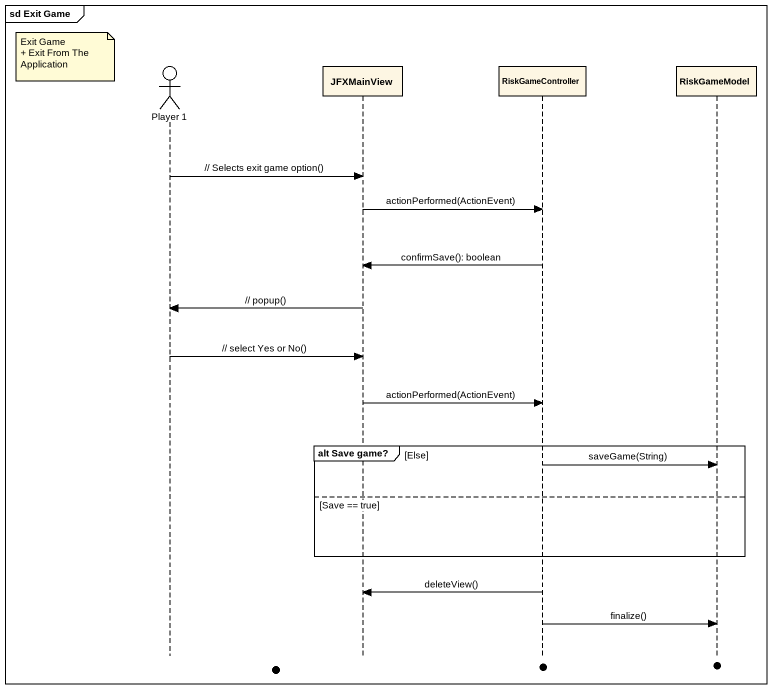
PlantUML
@startuml
mainframe sd Exit Game
hide footbox
actor "Player 1" as Player_1
participant JFXMainView
participant RiskGameController
participant RiskGameModel

note left of Player_1
  Exit Game
  + Exit From The Application
end note
Player_1 -> JFXMainView : // Selects exit game option()
JFXMainView -> RiskGameController : actionPerformed(ActionEvent)
RiskGameController -> JFXMainView : confirmSave(): boolean
JFXMainView -> Player_1 : // popup()
Player_1 -> JFXMainView : // select Yes or No()
JFXMainView -> RiskGameController : actionPerformed(ActionEvent)
group alt Save game? [Else]
  RiskGameController -> RiskGameModel : saveGame(String)
else Save == true
end
RiskGameController -> JFXMainView : deleteView()
RiskGameController -> RiskGameModel : finalize()
@enduml
